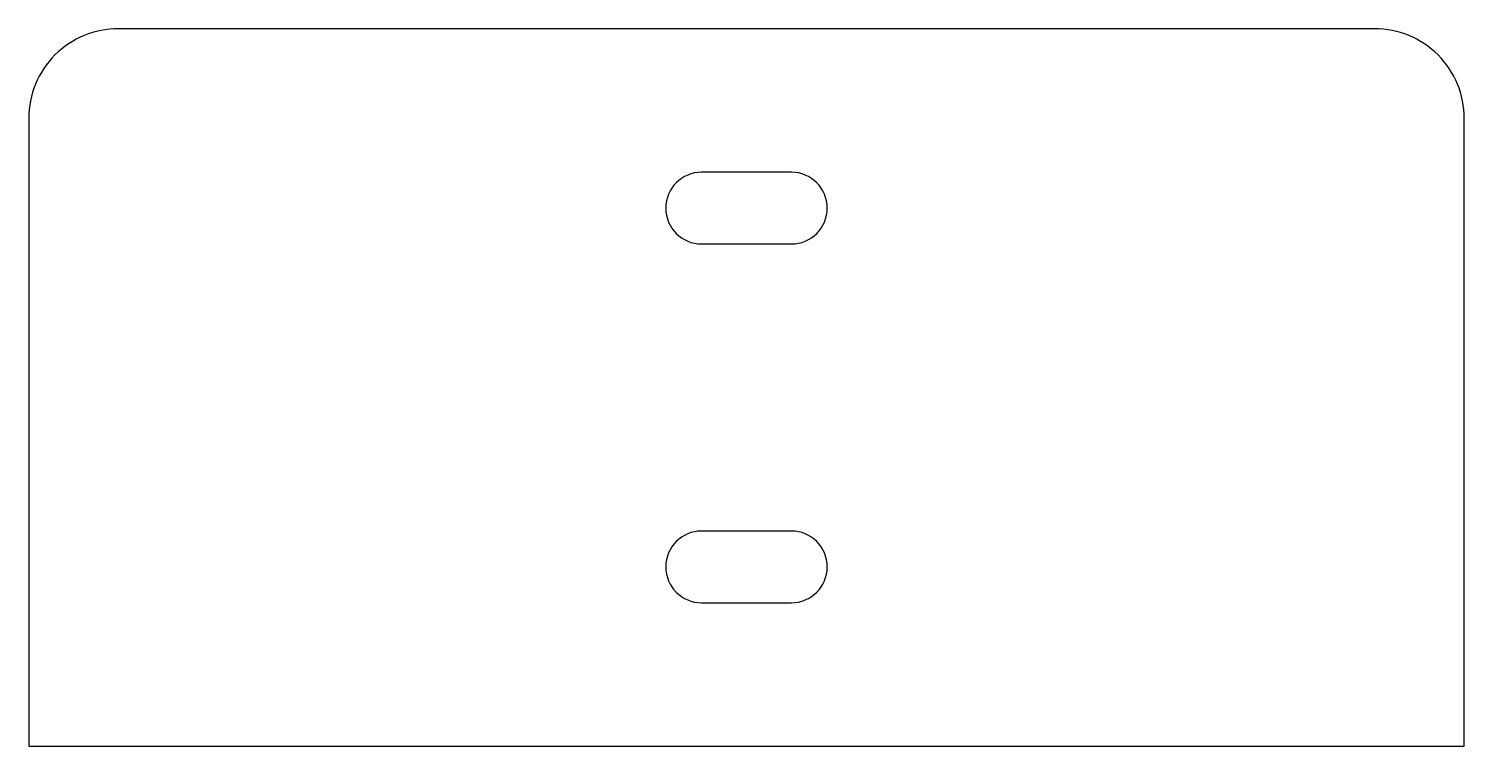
# Model space of a CAD drawing. Header units: millimetres. Extents: x -40 to 40, y 0 to 40.
import ezdxf

# ---------------------------------------------------------------- set-up
doc = ezdxf.new("R2010")
doc.units = ezdxf.units.MM
doc.layers.get('0').update_dxf_attribs({"linetype": 'CONTINUOUS'})

msp = doc.modelspace()

# ---------------------------------------------------------------- linework, layer by layer
for points in [[(40, 35, 0.414214), (35, 40), (-35, 40, 0.414214), (-40, 35), (-40, 0), (40, 0)], [(-2.5, 32, 1), (-2.5, 28), (2.5, 28, 1), (2.5, 32)], [(-2.5, 12, 1), (-2.5, 8), (2.5, 8, 1), (2.5, 12)]]:
    msp.add_lwpolyline(points, format="xyb", close=True)

doc.saveas('drawing.dxf')
